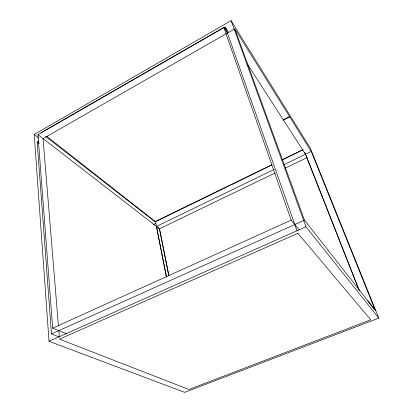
<?xml version="1.0" encoding="UTF-8"?>
<svg xmlns="http://www.w3.org/2000/svg" width="413" height="413" viewBox="0 0 413 413"><rect width="100%" height="100%" fill="white"/><g stroke="black" fill="none" stroke-linecap="round" stroke-linejoin="round"><path stroke-width="0.62" d="M34.212 134.488L231.084 20.65L310.364 148.308L378.788 318.124L184.673 392.35L49.023 341.283L34.212 134.488L38.807 138.025M66.555 333.771L52.699 328.149L37.955 134.648L223.82 27.439L227.424 33.035M41.001 132.805L224.693 27.113L225.885 28.967M224.073 28.528L225.539 27.681L228.663 32.555M59.281 336.993L51.475 333.926L37.165 141.969L38.77 141.05M234.259 29.122L43.055 138.598L58.44 326.131M283.251 119.785L289.539 116.59M289.75 116.931L283.473 120.126M271.682 164.885L154.927 221.693L45.58 136.378M282.105 159.81L302.956 149.671M46.664 136.264L155.515 221.693L271.795 165.024M282.208 159.95L303.034 149.795M153.631 224.527L155.753 223.49M166.382 277.046L156.46 226.438L274.17 169.423M284.025 164.648L311.268 151.421L375.2 310.256L304.505 220.165L234.785 28.822L311.268 151.421M37.955 134.648L159.47 228.766L274.991 173.062M285.44 168.024L306.916 157.663M52.699 328.149L291.191 220.16L299.322 229.979M51.475 333.926L304.505 220.165M49.023 341.283L305.966 226.758L378.788 318.124M37.165 141.969L39.22 143.528M156.46 226.438L159.449 228.802L168.731 275.502M367.642 300.623L375.19 310.225M247.32 63.938L305.481 154.256M304.773 152.464L359.32 290.819M306.007 155.309L359.325 290.798M231.084 20.65L305.966 226.758M225.539 27.681L297.066 230.944M223.82 27.439L291.191 220.16M159.47 228.766L168.896 275.523M155.515 221.693L166.501 276.906M58.806 330.627L59.307 336.724M297.887 233.278L59.508 339.161L188.891 389.48L370.745 319.812L297.887 233.278"/></g></svg>
